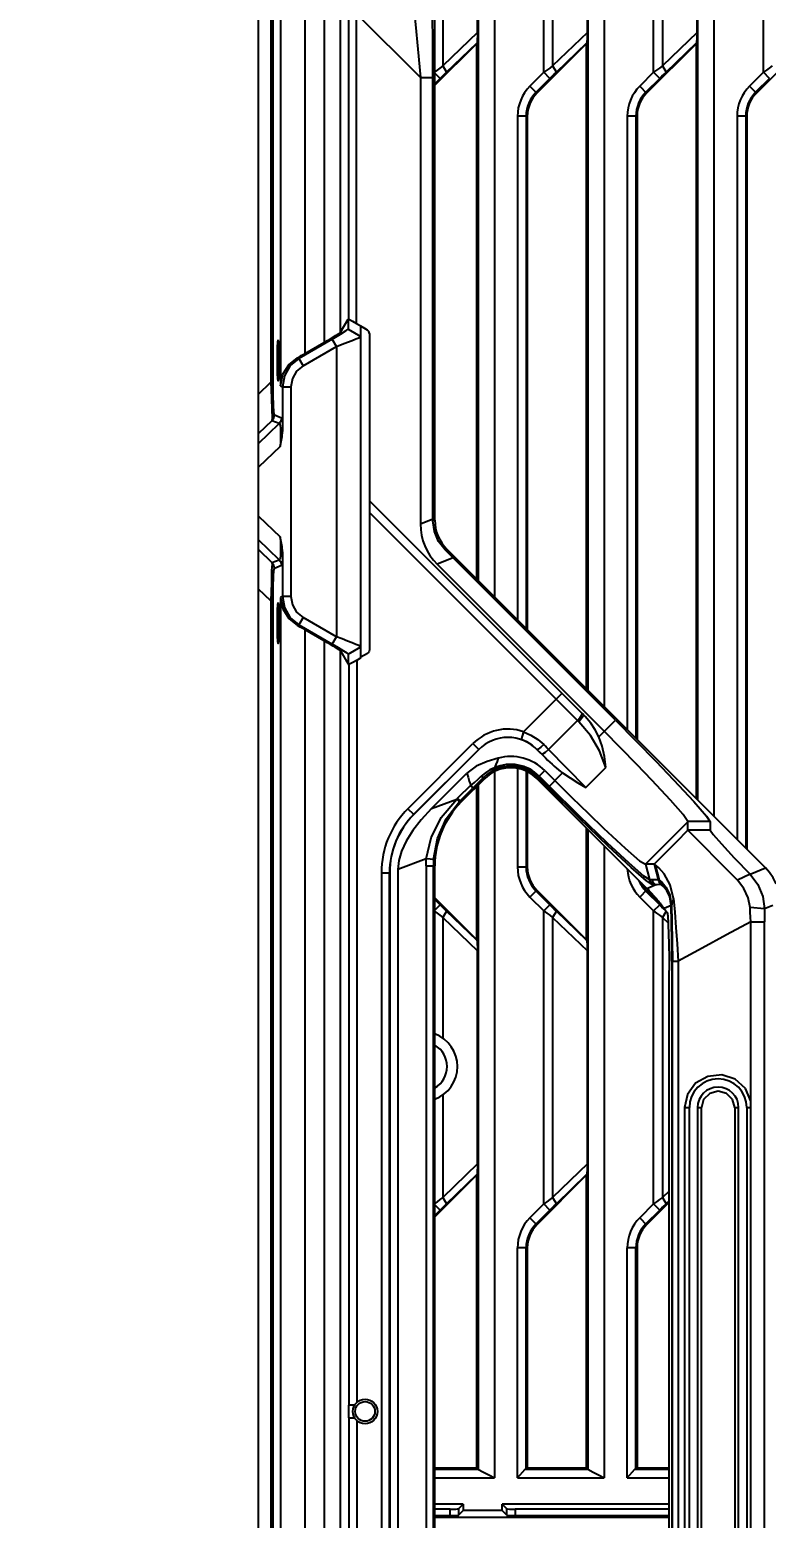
# Model space of a CAD drawing. Header units: millimetres. Extents: x -3132 to 28633, y 682 to 5849.
# Drawn here: x -1019 to -929.3, y 2237.1 to 2418.3 of the extents above; entities that cross this region are included whole.
import ezdxf

# ---------------------------------------------------------------- set-up
doc = ezdxf.new("R2010")
doc.units = ezdxf.units.MM
doc.styles.get("Standard").update_dxf_attribs({"font": 'arial.ttf'})
doc.dimstyles.new('ISO-20', dxfattribs={"dimtxt": 20, "dimasz": 4, "dimexe": 1, "dimexo": 0.2, "dimgap": 0, "dimtad": 1, "dimtoh": 1, "dimdec": 1, "dimzin": 9, "dimdsep": 46, "dimtxsty": 'Standard', "dimblk": '_FILLED', "dimcen": 0.2, "dimclrd": 256, "dimclre": 256, "dimclrt": 256, "dimadec": 1, "dimazin": 2, "dimtfac": 1, "dimtdec": 1, "dimtofl": 0, "dimtmove": 0, "dimatfit": 3, "dimldrblk": '_FILLED', "dimfxl": 1, "dimtolj": 1, "dimtzin": 0, "dimarcsym": 0})

# ---------------------------------------------------------------- blocks, each defined once
blk = doc.blocks.new('_FILLED')
at = {"color": 0, "linetype": 'ByBlock'}
blk.add_solid([(0, 0), (-1, 0.15), (-1, -0.15)], dxfattribs=at)
blk = doc.blocks.new('*D33')
at = {"lineweight": -2, "transparency": 16777216}
for p, q in [((-1241.2, 2487.16), (-1241.2, 2626.34)), ((-1142.6, 2246.79), (-1142.6, 2626.34)), ((-1237.2, 2625.34), (-1146.6, 2625.34)), ((-1142.6, 2625.34), (-987.85, 2625.34))]:
    blk.add_line(p, q, dxfattribs=at)
at = {"layer": 'Defpoints', "color": 0, "transparency": 16777216}
for p in [(-1142.6, 2625.34), (-1241.2, 2486.96), (-1142.6, 2246.59)]:
    blk.add_point(p, dxfattribs=at)
at = {"lineweight": -2, "transparency": 16777216, "xscale": 4, "yscale": 4, "zscale": 4, "rotation": 180}
blk.add_blockref('_FILLED', (-1241.2, 2625.34), dxfattribs=at)
at = {"lineweight": -2, "transparency": 16777216, "xscale": 4, "yscale": 4, "zscale": 4}
blk.add_blockref('_FILLED', (-1142.6, 2625.34), dxfattribs=at)
at = {"transparency": 16777216, "insert": (-1061.23, 2638.28), "char_height": 20, "attachment_point": 5}
blk.add_mtext('\\A1;98.6 [3 7/8"]', dxfattribs=at)

msp = doc.modelspace()

# ---------------------------------------------------------------- linework, layer by layer
at = {"linetype": 'Continuous'}
for p, q in [((-991.17, 1987.058), (-991.17, 2487.058)), ((-935.681, 2465.17), (-935.681, 2322.539)), ((-937.674, 2463.995), (-937.674, 2324.532)), ((-989.649, 2459.33), (-989.649, 2375.37)), ((-989.357, 2375.37), (-989.357, 2459.292)), ((-949.051, 2452.677), (-949.051, 2335.909)), ((-951.044, 2450.684), (-951.044, 2337.902)), ((-988.476, 2449.282), (-988.476, 2374.962)), ((-985.478, 2378.884), (-985.478, 2449.282)), ((-943.027, 2413.117), (-943.027, 2448.786)), ((-929.657, 2413.117), (-929.657, 2448.786)), ((-983.149, 2446.954), (-983.149, 2380.228)), ((-941.958, 2448.013), (-941.958, 2413.89)), ((-956.397, 2413.117), (-956.397, 2445.331)), ((-955.328, 2446.4), (-955.328, 2413.89)), ((-981.151, 2381.46), (-981.151, 2444.856)), ((-951.087, 2417.986), (-951.087, 2443.917)), ((-937.717, 2417.986), (-937.717, 2443.917)), ((-962.421, 2441.428), (-962.421, 2349.279)), ((-964.457, 2417.986), (-964.457, 2437.271)), ((-964.414, 2437.314), (-964.414, 2351.272)), ((-968.698, 2432.793), (-968.698, 2413.89)), ((-969.67, 2358.598), (-969.67, 2429.574)), ((-980.204, 2420.259), (-980.204, 2383.077)), ((-979.205, 2382.538), (-979.205, 2420.259)), ((-971.419, 2412.474), (-979.205, 2420.259)), ((-964.457, 2417.986), (-968.698, 2413.89)), ((-964.457, 2417.986), (-964.525, 2416.728)), ((-951.087, 2417.986), (-955.328, 2413.89)), ((-951.087, 2417.986), (-951.155, 2416.728)), ((-937.717, 2417.986), (-941.958, 2413.89)), ((-937.717, 2417.986), (-937.785, 2416.728)), ((-969.67, 2411.534), (-964.56, 2416.644)), ((-968.236, 2413.145), (-964.525, 2416.728)), ((-964.56, 2351.418), (-964.56, 2416.644)), ((-957.245, 2410.589), (-951.19, 2416.644)), ((-954.866, 2413.145), (-951.155, 2416.728)), ((-951.155, 2416.728), (-951.19, 2416.644)), ((-951.19, 2338.048), (-951.19, 2416.644)), ((-943.875, 2410.589), (-937.82, 2416.644)), ((-941.496, 2413.145), (-937.785, 2416.728)), ((-937.785, 2416.728), (-937.82, 2416.644)), ((-937.82, 2324.678), (-937.82, 2416.644)), ((-930.505, 2410.589), (-924.45, 2416.644)), ((-971.419, 2412.474), (-971.419, 2358.121)), ((-971.419, 2412.474), (-969.899, 2412.474)), ((-969.899, 2358.751), (-969.899, 2412.474)), ((-969.022, 2412.372), (-969.67, 2413.021)), ((-969.022, 2412.372), (-969.67, 2411.724)), ((-968.698, 2413.89), (-968.236, 2413.145)), ((-956.397, 2413.117), (-958.085, 2411.429)), ((-955.652, 2412.372), (-957.34, 2410.684)), ((-955.652, 2412.372), (-956.397, 2413.117)), ((-955.328, 2413.89), (-954.866, 2413.145)), ((-943.027, 2413.117), (-944.715, 2411.429)), ((-942.282, 2412.372), (-943.97, 2410.684)), ((-942.282, 2412.372), (-943.027, 2413.117)), ((-941.958, 2413.89), (-941.496, 2413.145)), ((-929.657, 2413.117), (-931.345, 2411.429)), ((-928.912, 2412.372), (-930.6, 2410.684)), ((-928.912, 2412.372), (-929.657, 2413.117)), ((-958.085, 2411.429), (-957.245, 2410.589)), ((-944.715, 2411.429), (-943.875, 2410.589)), ((-931.345, 2411.429), (-930.505, 2410.589)), ((-959.604, 2407.761), (-959.604, 2346.462)), ((-958.416, 2407.761), (-959.604, 2407.761)), ((-958.551, 2407.761), (-958.551, 2345.409)), ((-958.416, 2407.761), (-958.416, 2345.274)), ((-946.234, 2407.761), (-946.234, 2333.092)), ((-945.046, 2407.761), (-946.234, 2407.761)), ((-945.181, 2407.761), (-945.181, 2332.039)), ((-945.046, 2407.761), (-945.046, 2331.904)), ((-932.864, 2407.761), (-932.864, 2319.722)), ((-931.676, 2407.761), (-932.864, 2407.761)), ((-931.811, 2407.761), (-931.811, 2318.669)), ((-931.676, 2407.761), (-931.676, 2318.534)), ((-981.151, 2381.46), (-980.223, 2383.066)), ((-980.203, 2383.078), (-980.223, 2383.066)), ((-980.223, 2383.066), (-980.223, 2381.836)), ((-980.223, 2381.836), (-978.67, 2380.939)), ((-979.205, 2382.538), (-978.111, 2381.906)), ((-978.67, 2341.927), (-978.67, 2382.189)), ((-977.889, 2381.737), (-978.67, 2382.189)), ((-982.188, 2380.622), (-986.237, 2378.285)), ((-985.719, 2377.388), (-981.67, 2379.726)), ((-985.478, 2378.884), (-983.149, 2380.228)), ((-981.67, 2379.726), (-982.188, 2380.622)), ((-981.67, 2379.726), (-981.67, 2344.39)), ((-977.64, 2381.307), (-977.64, 2342.809)), ((-986.237, 2378.285), (-986.381, 2378.368)), ((-986.237, 2378.285), (-985.719, 2377.388)), ((-991.17, 2373.924), (-989.649, 2375.37)), ((-989.357, 2375.37), (-989.649, 2375.37)), ((-988.476, 2374.962), (-988.236, 2374.823)), ((-988.236, 2374.823), (-988.236, 2369.374)), ((-988.236, 2374.823), (-987.201, 2374.823)), ((-987.201, 2374.823), (-987.201, 2349.293)), ((-989.508, 2370.701), (-991.17, 2369.121)), ((-988.636, 2370.34), (-989.508, 2370.701)), ((-989.216, 2371.408), (-988.343, 2371.046)), ((-991.17, 2367.926), (-988.636, 2370.34)), ((-988.526, 2367.571), (-991.17, 2365.053)), ((-977.623, 2360.945), (-951.583, 2334.903)), ((-991.17, 2359.063), (-988.526, 2356.544)), ((-977.623, 2359.531), (-952.136, 2334.044)), ((-971.419, 2358.121), (-969.899, 2358.751)), ((-969.67, 2358.598), (-969.899, 2358.504)), ((-988.636, 2353.776), (-991.17, 2356.19)), ((-991.17, 2354.995), (-989.508, 2353.415)), ((-988.236, 2354.741), (-988.236, 2349.293)), ((-968.425, 2354.974), (-968.207, 2355.065)), ((-968.207, 2355.065), (-929.409, 2316.267)), ((-989.508, 2353.415), (-988.636, 2353.776)), ((-988.343, 2353.07), (-989.216, 2352.708)), ((-967.454, 2354.009), (-969.385, 2353.209)), ((-969.385, 2353.209), (-949.051, 2332.875)), ((-947.686, 2334.241), (-967.454, 2354.009)), ((-989.649, 2348.746), (-991.17, 2350.192)), ((-988.236, 2349.293), (-988.476, 2349.154)), ((-988.476, 2349.154), (-988.476, 2124.962)), ((-987.201, 2349.293), (-988.236, 2349.293)), ((-989.649, 2348.746), (-989.649, 2125.37)), ((-989.649, 2348.746), (-989.357, 2348.746)), ((-989.357, 2125.37), (-989.357, 2348.746)), ((-986.381, 2345.748), (-986.237, 2345.831)), ((-985.719, 2346.728), (-986.237, 2345.831)), ((-986.237, 2345.831), (-982.188, 2343.494)), ((-981.67, 2344.39), (-985.719, 2346.728)), ((-985.478, 2128.884), (-985.478, 2345.232)), ((-983.149, 2343.888), (-985.478, 2345.232)), ((-983.149, 2343.888), (-983.149, 2130.228)), ((-982.188, 2343.494), (-981.67, 2344.39)), ((-981.151, 2131.46), (-981.151, 2342.656)), ((-981.151, 2342.656), (-980.223, 2341.05)), ((-980.223, 2342.28), (-978.67, 2343.177)), ((-980.223, 2342.28), (-980.223, 2341.05)), ((-978.67, 2341.826), (-979.152, 2341.547)), ((-978.67, 2341.927), (-977.889, 2342.378)), ((-977.64, 2342.809), (-977.67, 2342.639)), ((-980.223, 2341.05), (-980.151, 2341.008)), ((-980.152, 2341.008), (-980.152, 2250.831)), ((-979.152, 2251.183), (-979.152, 2341.547)), ((-958.856, 2332.83), (-954.182, 2337.504)), ((-951.793, 2334.428), (-952.134, 2334.043)), ((-951.759, 2334.892), (-951.741, 2335.064)), ((-951.741, 2335.064), (-951.582, 2334.904)), ((-958.856, 2332.83), (-959.174, 2331.883)), ((-955.826, 2330.67), (-952.294, 2334.202)), ((-949.713, 2332.214), (-947.686, 2334.241)), ((-972.961, 2323.449), (-965.029, 2331.381)), ((-965.029, 2331.381), (-964.31, 2330.661)), ((-972.255, 2322.743), (-964.323, 2330.675)), ((-964.31, 2330.661), (-972.242, 2322.729)), ((-957.239, 2330.661), (-957.231, 2330.669)), ((-956.206, 2329.629), (-957.239, 2330.661)), ((-956.687, 2330.118), (-957.231, 2330.669)), ((-956.687, 2330.118), (-956.206, 2329.629)), ((-951.261, 2326.033), (-955.826, 2330.67)), ((-970.088, 2323.469), (-965.776, 2327.78)), ((-963.737, 2327.261), (-963.602, 2327.126)), ((-962.421, 2327.912), (-962.421, 2241.972)), ((-962.331, 2328.236), (-962.415, 2328.425)), ((-959.604, 2328.283), (-959.604, 2316.355)), ((-958.551, 2328), (-958.551, 2316.355)), ((-958.416, 2327.91), (-958.416, 2316.355)), ((-957.239, 2327.126), (-956.271, 2328.093)), ((-957.099, 2327.266), (-955.879, 2326.046)), ((-955.733, 2326.193), (-956.952, 2327.412)), ((-956.271, 2328.093), (-955.052, 2326.875)), ((-955.88, 2326.047), (-954.104, 2327.822)), ((-951.261, 2326.033), (-948.837, 2328.457)), ((-965.3, 2326.327), (-966.898, 2324.729)), ((-966.588, 2324.419), (-965.091, 2325.915)), ((-963.602, 2327.126), (-966.449, 2324.28)), ((-964.56, 2307.472), (-964.56, 2326.168)), ((-964.414, 2326.314), (-964.414, 2243.037)), ((-943.856, 2313.752), (-957.239, 2327.126)), ((-970.087, 2323.47), (-967.013, 2324.612)), ((-966.449, 2324.28), (-966.898, 2324.729)), ((-966.689, 2324.315), (-966.656, 2324.35)), ((-966.656, 2324.35), (-966.588, 2324.419)), ((-972.242, 2322.729), (-972.961, 2323.449)), ((-944.028, 2316.686), (-938.861, 2321.852)), ((-938.861, 2320.826), (-938.861, 2321.852)), ((-937.16, 2321.903), (-937.616, 2321.903)), ((-936.13, 2321.851), (-936.13, 2320.826)), ((-951.19, 2307.472), (-951.19, 2321.082)), ((-951.044, 2320.936), (-951.044, 2243.037)), ((-936.13, 2320.826), (-938.861, 2320.826)), ((-949.051, 2318.944), (-949.051, 2241.972)), ((-970.711, 2317.354), (-974.17, 2316.069)), ((-970.74, 2316.502), (-970.74, 2167.993)), ((-970.74, 2316.502), (-969.67, 2316.502)), ((-969.851, 2167.993), (-969.851, 2316.502)), ((-969.67, 2167.993), (-969.67, 2316.502)), ((-959.604, 2316.355), (-958.416, 2316.355)), ((-944.028, 2316.686), (-943.534, 2314.842)), ((-942.961, 2316.686), (-944.028, 2316.686)), ((-942.961, 2316.686), (-942.463, 2314.822)), ((-942.841, 2316.632), (-942.357, 2314.763)), ((-976.189, 2315.658), (-976.189, 2168.837)), ((-976.189, 2315.658), (-975.17, 2315.658)), ((-975.189, 2168.837), (-975.189, 2315.658)), ((-975.17, 2315.658), (-975.17, 2168.837)), ((-974.17, 2316.069), (-974.17, 2168.425)), ((-943.147, 2314.169), (-943.897, 2314.654)), ((-943.445, 2314.596), (-943.534, 2314.842)), ((-943.534, 2314.842), (-943.231, 2314.842)), ((-931.271, 2315.494), (-932.803, 2314.741)), ((-931.271, 2315.494), (-929.408, 2316.266)), ((-957.245, 2313.526), (-958.085, 2312.686)), ((-958.085, 2312.686), (-956.397, 2310.999)), ((-957.34, 2313.431), (-955.652, 2311.744)), ((-951.19, 2307.472), (-957.245, 2313.526)), ((-943.875, 2313.526), (-944.715, 2312.686)), ((-944.715, 2312.686), (-943.027, 2310.999)), ((-943.97, 2313.431), (-942.282, 2311.744)), ((-942, 2311.651), (-943.875, 2313.526)), ((-943.86, 2313.748), (-942.844, 2314.169)), ((-943.851, 2313.757), (-943.808, 2313.713)), ((-943.808, 2313.713), (-943.621, 2313.517)), ((-943.621, 2313.517), (-943.499, 2313.389)), ((-943.499, 2313.389), (-943.409, 2313.293)), ((-943.409, 2313.293), (-943.315, 2313.192)), ((-943.315, 2313.192), (-943.218, 2313.088)), ((-942.844, 2314.169), (-943.147, 2314.169)), ((-943.068, 2312.924), (-942.905, 2312.744)), ((-943.012, 2314.37), (-942.844, 2314.169)), ((-964.56, 2307.472), (-969.67, 2312.582)), ((-969.67, 2312.392), (-969.022, 2311.744)), ((-969.67, 2311.095), (-969.022, 2311.744)), ((-968.236, 2310.971), (-968.698, 2310.225)), ((-964.525, 2307.388), (-968.236, 2310.971)), ((-956.397, 2310.999), (-955.652, 2311.744)), ((-956.397, 2275.33), (-956.397, 2310.999)), ((-954.866, 2310.971), (-955.328, 2310.225)), ((-951.155, 2307.388), (-954.866, 2310.971)), ((-943.027, 2310.999), (-942.282, 2311.744)), ((-943.027, 2275.33), (-943.027, 2310.999)), ((-942.725, 2312.541), (-942.622, 2312.419)), ((-942.013, 2311.476), (-942.282, 2311.744)), ((-941.538, 2310.903), (-941.958, 2310.225)), ((-940.873, 2311.674), (-941.742, 2311.313)), ((-941.742, 2311.313), (-941.378, 2310.821)), ((-940.591, 2312.538), (-940.855, 2311.721)), ((-929.536, 2311.245), (-931.28, 2311.435)), ((-928.508, 2311.671), (-929.536, 2311.245)), ((-968.698, 2310.225), (-968.698, 2295.515)), ((-968.698, 2310.225), (-964.457, 2306.13)), ((-955.328, 2310.225), (-955.328, 2276.103)), ((-955.328, 2310.225), (-951.087, 2306.13)), ((-942.308, 2310.476), (-941.958, 2310.225)), ((-941.958, 2310.225), (-941.958, 2276.103)), ((-941.958, 2310.225), (-941.263, 2309.554)), ((-941.374, 2310.822), (-941.364, 2310.811)), ((-941.357, 2310.787), (-941.373, 2310.812)), ((-941.362, 2310.794), (-941.338, 2310.687)), ((-941.312, 2310.423), (-941.297, 2310.198)), ((-931.174, 2287.853), (-931.174, 2309.68)), ((-931.174, 2309.68), (-929.539, 2309.68)), ((-929.539, 2179.579), (-929.539, 2309.68)), ((-964.525, 2307.388), (-964.56, 2307.472)), ((-964.525, 2307.388), (-964.457, 2306.13)), ((-951.155, 2307.388), (-951.19, 2307.472)), ((-951.155, 2307.388), (-951.087, 2306.13)), ((-941.216, 2308.471), (-941.21, 2308.312)), ((-964.457, 2280.199), (-964.457, 2306.13)), ((-951.087, 2280.199), (-951.087, 2306.13)), ((-941.134, 2198.337), (-941.134, 2303.772)), ((-940.819, 2304.908), (-940.819, 2174.134)), ((-940.71, 2174.119), (-940.71, 2304.908)), ((-940.71, 2304.908), (-940.026, 2304.908)), ((-940.026, 2304.908), (-940.026, 2174.119)), ((-931.174, 2287.853), (-931.847, 2289.376)), ((-968.698, 2288.601), (-968.698, 2276.103)), ((-938.905, 2288.666), (-939.249, 2287.058)), ((-933.404, 2288.056), (-934.153, 2288.791)), ((-933.131, 2287.058), (-933.404, 2288.056)), ((-931.171, 2287.594), (-931.174, 2287.853)), ((-939.249, 2287.058), (-939.249, 2197.058)), ((-939.249, 2287.058), (-938.67, 2287.058)), ((-938.67, 2197.058), (-938.67, 2287.058)), ((-937.67, 2287.058), (-937.67, 2197.058)), ((-937.67, 2287.058), (-937.21, 2287.058)), ((-937.21, 2197.058), (-937.21, 2287.058)), ((-933.131, 2287.058), (-933.131, 2197.058)), ((-933.131, 2287.058), (-932.67, 2287.058)), ((-932.67, 2197.058), (-932.67, 2287.058)), ((-931.67, 2287.058), (-931.67, 2197.058)), ((-931.67, 2287.058), (-931.168, 2287.058)), ((-931.168, 2197.058), (-931.168, 2287.058)), ((-964.457, 2280.199), (-968.698, 2276.103)), ((-964.457, 2280.199), (-964.525, 2278.941)), ((-951.087, 2280.199), (-955.328, 2276.103)), ((-951.087, 2280.199), (-951.155, 2278.941)), ((-969.67, 2273.747), (-964.56, 2278.857)), ((-968.236, 2275.358), (-964.525, 2278.941)), ((-964.525, 2278.941), (-964.56, 2278.857)), ((-964.56, 2243.19), (-964.56, 2278.857)), ((-957.245, 2272.802), (-951.19, 2278.857)), ((-954.866, 2275.358), (-951.155, 2278.941)), ((-951.155, 2278.941), (-951.19, 2278.857)), ((-951.19, 2243.19), (-951.19, 2278.857)), ((-941.134, 2276.899), (-941.958, 2276.103)), ((-969.022, 2274.585), (-969.67, 2275.234)), ((-969.67, 2273.937), (-969.022, 2274.585)), ((-968.698, 2276.103), (-968.236, 2275.358)), ((-956.397, 2275.33), (-958.085, 2273.642)), ((-957.34, 2272.897), (-955.652, 2274.585)), ((-955.652, 2274.585), (-956.397, 2275.33)), ((-955.328, 2276.103), (-954.866, 2275.358)), ((-943.027, 2275.33), (-944.715, 2273.642)), ((-943.97, 2272.897), (-942.282, 2274.585)), ((-943.875, 2272.802), (-941.134, 2275.543)), ((-942.282, 2274.585), (-943.027, 2275.33)), ((-941.958, 2276.103), (-941.496, 2275.358)), ((-941.496, 2275.358), (-941.134, 2275.707)), ((-958.085, 2273.642), (-957.245, 2272.802)), ((-944.715, 2273.642), (-943.875, 2272.802)), ((-959.604, 2241.972), (-959.604, 2269.974)), ((-958.416, 2269.974), (-959.604, 2269.974)), ((-958.551, 2243.056), (-958.551, 2269.974)), ((-958.416, 2269.974), (-958.416, 2243.19)), ((-946.234, 2241.972), (-946.234, 2269.974)), ((-945.046, 2269.974), (-946.234, 2269.974)), ((-945.181, 2243.056), (-945.181, 2269.974)), ((-945.046, 2269.974), (-945.046, 2243.19)), ((-980.151, 2250.316), (-980.152, 2250.831)), ((-979.45, 2250.831), (-980.152, 2250.831)), ((-980.152, 2249.284), (-980.152, 2224.831)), ((-980.152, 2249.284), (-979.42, 2249.284)), ((-979.152, 2225.183), (-979.152, 2248.933)), ((-969.67, 2243.19), (-964.56, 2243.19)), ((-969.67, 2241.972), (-962.421, 2241.972)), ((-959.604, 2241.972), (-958.68, 2243.046)), ((-959.604, 2241.972), (-949.051, 2241.972)), ((-958.68, 2243.046), (-958.551, 2243.056)), ((-958.416, 2243.19), (-958.551, 2243.056)), ((-958.416, 2243.19), (-951.19, 2243.19)), ((-946.234, 2241.972), (-945.31, 2243.046)), ((-946.234, 2241.972), (-941.134, 2241.972)), ((-945.31, 2243.046), (-945.181, 2243.056)), ((-945.046, 2243.19), (-945.181, 2243.056)), ((-945.046, 2243.19), (-941.134, 2243.19)), ((-966.232, 2238.776), (-969.67, 2238.776)), ((-966.801, 2238.208), (-966.232, 2238.776)), ((-966.232, 2238.776), (-966.232, 2237.996)), ((-961.469, 2237.996), (-961.469, 2238.776)), ((-960.9, 2238.208), (-961.469, 2238.776)), ((-941.134, 2238.776), (-961.469, 2238.776)), ((-967.799, 2238.158), (-969.67, 2238.158)), ((-969.67, 2237.378), (-967.799, 2237.378)), ((-941.134, 2237.158), (-969.67, 2237.158)), ((-967.799, 2237.378), (-967.799, 2238.158)), ((-966.801, 2238.208), (-966.801, 2237.428)), ((-966.801, 2237.428), (-966.232, 2237.996)), ((-961.469, 2237.996), (-966.232, 2237.996)), ((-960.9, 2237.428), (-961.469, 2237.996)), ((-960.9, 2237.428), (-960.9, 2238.208)), ((-959.901, 2238.158), (-959.901, 2237.378)), ((-941.134, 2238.158), (-959.901, 2238.158)), ((-959.901, 2237.378), (-941.134, 2237.378))]:
    msp.add_line(p, q, dxfattribs=at)
for points in [[(-972.597, 2423.968), (-972.326, 2421.744), (-972.019, 2418.922), (-971.732, 2415.919), (-971.419, 2412.474)], [(-969.899, 2412.474), (-969.915, 2416.657), (-969.958, 2420.174), (-970.019, 2422.983), (-970.095, 2424.949)], [(-968.698, 2413.89), (-969.048, 2413.64), (-969.405, 2413.382), (-969.67, 2413.188)], [(-969.022, 2412.372), (-968.753, 2412.64), (-968.49, 2412.898), (-968.236, 2413.145)], [(-955.328, 2413.89), (-955.678, 2413.64), (-956.035, 2413.382), (-956.397, 2413.117)], [(-955.652, 2412.372), (-955.383, 2412.64), (-955.12, 2412.898), (-954.866, 2413.145)], [(-941.958, 2413.89), (-942.308, 2413.64), (-942.665, 2413.382), (-943.027, 2413.117)], [(-942.282, 2412.372), (-942.013, 2412.64), (-941.75, 2412.898), (-941.496, 2413.145)], [(-928.588, 2413.89), (-928.938, 2413.64), (-929.295, 2413.382), (-929.657, 2413.117)], [(-982.188, 2380.622), (-981.167, 2381.223), (-980.459, 2381.662), (-980.223, 2381.836)], [(-980.203, 2383.078), (-980.054, 2383.01), (-979.702, 2382.821), (-979.205, 2382.538)], [(-981.67, 2379.726), (-980.979, 2379.997), (-980.328, 2380.242), (-979.754, 2380.463), (-979.284, 2380.654), (-978.942, 2380.806), (-978.737, 2380.905), (-978.67, 2380.939)], [(-988.476, 2374.962), (-988.179, 2376.345), (-987.445, 2377.512), (-986.381, 2378.368)], [(-986.237, 2378.285), (-987.288, 2377.407), (-988, 2376.173), (-988.236, 2374.823)], [(-985.719, 2377.388), (-986.506, 2376.729), (-987.023, 2375.833), (-987.201, 2374.823)], [(-989.649, 2375.37), (-989.559, 2373.446), (-989.507, 2372.02), (-989.49, 2371.106), (-989.508, 2370.701)], [(-989.216, 2371.408), (-989.278, 2371.739), (-989.322, 2372.593), (-989.348, 2373.823), (-989.357, 2375.37)], [(-989.508, 2370.701), (-989.35, 2370.907), (-989.25, 2371.147), (-989.216, 2371.408)], [(-988.343, 2371.046), (-988.377, 2370.789), (-988.476, 2370.548), (-988.636, 2370.34)], [(-988.636, 2370.339), (-988.568, 2370.361), (-988.536, 2370.276), (-988.508, 2370.085), (-988.476, 2369.81), (-988.463, 2369.452), (-988.468, 2368.993), (-988.468, 2368.486), (-988.479, 2367.992), (-988.526, 2367.571)], [(-988.526, 2367.571), (-988.373, 2368.18), (-988.271, 2368.784), (-988.236, 2369.374)], [(-968.425, 2354.974), (-969.229, 2356.009), (-969.73, 2357.212), (-969.899, 2358.504)], [(-988.526, 2356.544), (-988.471, 2355.831), (-988.468, 2355.192), (-988.464, 2354.652), (-988.48, 2354.248), (-988.517, 2353.972), (-988.548, 2353.789), (-988.634, 2353.775)], [(-988.236, 2354.741), (-988.271, 2355.331), (-988.373, 2355.936), (-988.526, 2356.544)], [(-989.508, 2353.415), (-989.503, 2353.236), (-989.521, 2352.897), (-989.548, 2352.404), (-989.569, 2351.744), (-989.581, 2350.905), (-989.603, 2349.908), (-989.649, 2348.746)], [(-989.216, 2352.708), (-989.249, 2352.966), (-989.349, 2353.206), (-989.508, 2353.415)], [(-989.357, 2348.746), (-989.346, 2350.465), (-989.316, 2351.707), (-989.272, 2352.444), (-989.216, 2352.708)], [(-988.636, 2353.776), (-988.478, 2353.57), (-988.378, 2353.33), (-988.343, 2353.07)], [(-988.476, 2349.154), (-988.179, 2347.773), (-987.447, 2346.606), (-986.381, 2345.748)], [(-988.236, 2349.293), (-988.001, 2347.944), (-987.289, 2346.71), (-986.237, 2345.831)], [(-987.201, 2349.293), (-987.023, 2348.282), (-986.506, 2347.387), (-985.719, 2346.728)], [(-985.478, 2345.232), (-985.771, 2345.401), (-986.061, 2345.566), (-986.381, 2345.748)], [(-980.223, 2342.28), (-980.354, 2342.384), (-980.758, 2342.643), (-981.389, 2343.026), (-982.188, 2343.494)], [(-978.67, 2343.177), (-978.737, 2343.211), (-978.94, 2343.309), (-979.282, 2343.461), (-979.751, 2343.652), (-980.327, 2343.873), (-980.978, 2344.118), (-981.67, 2344.39)], [(-977.67, 2342.639), (-977.757, 2342.489), (-977.889, 2342.378)], [(-979.152, 2341.547), (-979.65, 2341.265), (-980.005, 2341.073), (-980.151, 2341.008)], [(-952.294, 2334.202), (-951.961, 2334.576), (-951.759, 2334.892)], [(-951.582, 2334.904), (-951.596, 2334.739), (-951.793, 2334.428)], [(-951.583, 2334.903), (-951.429, 2334.749), (-951.353, 2334.67)], [(-949.713, 2332.214), (-950.136, 2333.057), (-950.684, 2333.882), (-951.353, 2334.67)], [(-958.856, 2332.83), (-957.962, 2332.427), (-957.14, 2331.899), (-956.404, 2331.256)], [(-948.837, 2328.457), (-949.619, 2330.499), (-950.728, 2332.378), (-952.136, 2334.044)], [(-943.257, 2326.942), (-945.061, 2328.822), (-947.002, 2330.81), (-949.051, 2332.875)], [(-947.686, 2334.241), (-945.15, 2331.686), (-942.749, 2329.229), (-940.593, 2326.981)], [(-957.231, 2330.669), (-957.81, 2331.172), (-958.462, 2331.579), (-959.174, 2331.883)], [(-956.404, 2331.256), (-956.767, 2330.928), (-957.073, 2330.711), (-957.231, 2330.669)], [(-955.826, 2330.67), (-956.017, 2330.865), (-956.212, 2331.059), (-956.404, 2331.256)], [(-948.837, 2328.456), (-949.016, 2329.828), (-949.308, 2331.072), (-949.713, 2332.214)], [(-961.956, 2329.608), (-963.313, 2329.207), (-964.622, 2328.643), (-965.776, 2327.78)], [(-961.956, 2329.608), (-962.098, 2329.213), (-962.252, 2328.82), (-962.415, 2328.425)], [(-956.687, 2330.118), (-956.527, 2330.136), (-956.214, 2330.331), (-955.826, 2330.67)], [(-965.777, 2327.78), (-965.631, 2327.295), (-965.473, 2326.811), (-965.3, 2326.327)], [(-965.283, 2326.285), (-964.834, 2326.66), (-964.409, 2327.033), (-964.016, 2327.401)], [(-963.737, 2327.261), (-964.173, 2326.824), (-964.624, 2326.376), (-965.091, 2325.915)], [(-962.415, 2328.425), (-962.968, 2328.168), (-963.508, 2327.828), (-964.015, 2327.401)], [(-963.737, 2327.261), (-963.79, 2327.265), (-963.884, 2327.312), (-964.015, 2327.401)], [(-962.331, 2328.236), (-962.821, 2327.981), (-963.291, 2327.658), (-963.737, 2327.261)], [(-954.104, 2327.822), (-953.2, 2327.216), (-952.247, 2326.622), (-951.261, 2326.033)], [(-965.091, 2325.915), (-965.097, 2325.986), (-965.161, 2326.114), (-965.304, 2326.323)], [(-943.897, 2314.654), (-945.769, 2316.288), (-948.576, 2318.907), (-952.054, 2322.263), (-955.879, 2326.046)], [(-955.734, 2326.193), (-952.075, 2322.577), (-948.733, 2319.355), (-946.035, 2316.844)], [(-955.052, 2326.875), (-952.973, 2324.812), (-950.973, 2322.859), (-949.123, 2321.085)], [(-938.858, 2321.901), (-939.441, 2322.733), (-940.968, 2324.482), (-943.257, 2326.942)], [(-940.593, 2326.981), (-938.113, 2324.317), (-936.576, 2322.551), (-936.13, 2321.851)], [(-970.711, 2317.354), (-970.113, 2319.92), (-968.882, 2322.385), (-967.013, 2324.612)], [(-969.825, 2317.254), (-969.345, 2319.834), (-968.289, 2322.221), (-966.689, 2324.315)], [(-966.898, 2324.729), (-966.936, 2324.69), (-966.975, 2324.651), (-967.013, 2324.612)], [(-966.689, 2324.315), (-966.735, 2324.353), (-966.845, 2324.454), (-967.013, 2324.612)], [(-970.088, 2323.469), (-971.343, 2322.114), (-972.367, 2320.797), (-973.163, 2319.52), (-973.728, 2318.298), (-974.063, 2317.136), (-974.17, 2316.069)], [(-938.858, 2321.9), (-938.849, 2321.884), (-938.85, 2321.868), (-938.861, 2321.852)], [(-937.616, 2321.903), (-938.351, 2321.901), (-938.858, 2321.9)], [(-936.13, 2321.851), (-936.156, 2321.872), (-936.199, 2321.886), (-936.261, 2321.895), (-936.417, 2321.902), (-936.65, 2321.904), (-937.16, 2321.903)], [(-949.123, 2321.085), (-946.49, 2318.641), (-944.728, 2317.121), (-944.026, 2316.688)], [(-942.961, 2316.686), (-941.559, 2318.095), (-940.188, 2319.479), (-938.861, 2320.826)], [(-932.802, 2314.741), (-935.122, 2317.076), (-937.043, 2319.017), (-938.336, 2320.322), (-938.861, 2320.826)], [(-936.13, 2320.826), (-935.776, 2320.313), (-934.765, 2319.162), (-933.201, 2317.491), (-931.271, 2315.494)], [(-970.74, 2316.502), (-970.737, 2316.786), (-970.727, 2317.07), (-970.711, 2317.354)], [(-969.825, 2317.254), (-969.943, 2317.278), (-970.25, 2317.313), (-970.711, 2317.354)], [(-969.825, 2317.254), (-969.839, 2317.003), (-969.848, 2316.752), (-969.851, 2316.502)], [(-946.035, 2316.844), (-944.243, 2315.289), (-943.534, 2314.842)], [(-942.841, 2316.632), (-942.893, 2316.662), (-942.933, 2316.68), (-942.961, 2316.686)], [(-940.591, 2312.538), (-940.99, 2314.188), (-941.727, 2315.508), (-942.38, 2316.259), (-942.841, 2316.632)], [(-943.147, 2314.169), (-943.314, 2314.369), (-943.445, 2314.596)], [(-943.231, 2314.842), (-943.142, 2314.596), (-943.012, 2314.37)], [(-943.231, 2314.842), (-942.968, 2314.84), (-942.712, 2314.833), (-942.463, 2314.822)], [(-942.463, 2314.822), (-942.387, 2314.604), (-942.278, 2314.401), (-942.138, 2314.216)], [(-942.463, 2314.822), (-942.438, 2314.815), (-942.402, 2314.795), (-942.357, 2314.763)], [(-942.054, 2314.178), (-942.184, 2314.357), (-942.285, 2314.554), (-942.357, 2314.764)], [(-942.357, 2314.763), (-941.994, 2314.459), (-941.514, 2313.844), (-941.069, 2312.931), (-940.855, 2311.72)], [(-931.28, 2311.434), (-931.503, 2312.612), (-932.021, 2313.744), (-932.802, 2314.741)], [(-931.271, 2315.494), (-930.315, 2314.225), (-929.73, 2312.776), (-929.536, 2311.245)], [(-928.108, 2314.32), (-928.455, 2315.024), (-928.891, 2315.677), (-929.409, 2316.267)], [(-943.218, 2313.088), (-943.118, 2312.98), (-943.068, 2312.924)], [(-942.905, 2312.744), (-942.777, 2312.601), (-942.725, 2312.541)], [(-942.138, 2314.216), (-942.368, 2314.204), (-942.603, 2314.188), (-942.844, 2314.169)], [(-942.054, 2314.178), (-942.089, 2314.2), (-942.118, 2314.212), (-942.138, 2314.216)], [(-940.873, 2311.673), (-941.054, 2312.713), (-941.408, 2313.466), (-941.781, 2313.948), (-942.054, 2314.178)], [(-969.67, 2310.928), (-969.405, 2310.734), (-969.048, 2310.476), (-968.698, 2310.225)], [(-968.236, 2310.971), (-968.49, 2311.218), (-968.753, 2311.476), (-969.022, 2311.744)], [(-956.397, 2310.999), (-956.035, 2310.734), (-955.678, 2310.476), (-955.328, 2310.225)], [(-954.866, 2310.971), (-955.12, 2311.218), (-955.383, 2311.476), (-955.652, 2311.744)], [(-943.027, 2310.999), (-942.665, 2310.734), (-942.308, 2310.476)], [(-942.622, 2312.419), (-942.505, 2312.281), (-942.442, 2312.205), (-942.375, 2312.125), (-942.309, 2312.045), (-942.247, 2311.967), (-942.185, 2311.889)], [(-942.185, 2311.889), (-942.051, 2311.717), (-941.977, 2311.622), (-941.899, 2311.522), (-941.82, 2311.417), (-941.742, 2311.313)], [(-941.496, 2310.971), (-941.75, 2311.218), (-942.013, 2311.476)], [(-940.819, 2304.908), (-940.824, 2307.318), (-940.842, 2309.58), (-940.873, 2311.674)], [(-940.855, 2311.726), (-940.863, 2311.693), (-940.869, 2311.66), (-940.872, 2311.626)], [(-940.855, 2311.721), (-940.802, 2309.684), (-940.753, 2307.393), (-940.71, 2304.908)], [(-940.591, 2312.538), (-940.448, 2310.844), (-940.305, 2308.979), (-940.163, 2306.985), (-940.026, 2304.908)], [(-931.174, 2309.68), (-931.21, 2310.263), (-931.246, 2310.848), (-931.28, 2311.434)], [(-929.536, 2311.245), (-929.538, 2310.724), (-929.539, 2310.203), (-929.539, 2309.68)], [(-941.374, 2310.822), (-941.375, 2310.822), (-941.377, 2310.822), (-941.378, 2310.821)], [(-941.364, 2310.811), (-941.353, 2310.779), (-941.343, 2310.726)], [(-941.343, 2310.726), (-941.327, 2310.6), (-941.312, 2310.423)], [(-941.297, 2310.198), (-941.268, 2309.659), (-941.241, 2309.087), (-941.216, 2308.471)], [(-931.174, 2309.68), (-934.13, 2308.077), (-937.096, 2306.478), (-940.029, 2304.904)], [(-941.21, 2308.312), (-941.169, 2306.884), (-941.143, 2305.338), (-941.134, 2303.772)], [(-940.71, 2304.902), (-940.766, 2304.906), (-940.803, 2304.909), (-940.819, 2304.913)], [(-931.847, 2289.376), (-933.107, 2290.508), (-934.733, 2291.035), (-936.436, 2290.86), (-937.912, 2290.019), (-938.905, 2288.666)], [(-936.193, 2288.788), (-936.94, 2288.052), (-937.21, 2287.058)], [(-934.153, 2288.791), (-935.172, 2289.058), (-936.193, 2288.788)], [(-931.168, 2287.058), (-931.171, 2287.329), (-931.171, 2287.594)], [(-968.698, 2276.103), (-969.048, 2275.853), (-969.405, 2275.595), (-969.67, 2275.401)], [(-969.022, 2274.585), (-968.753, 2274.853), (-968.49, 2275.111), (-968.236, 2275.358)], [(-955.328, 2276.103), (-955.678, 2275.853), (-956.035, 2275.595), (-956.397, 2275.33)], [(-955.652, 2274.585), (-955.383, 2274.853), (-955.12, 2275.111), (-954.866, 2275.358)], [(-941.958, 2276.103), (-942.308, 2275.853), (-942.665, 2275.595), (-943.027, 2275.33)], [(-942.282, 2274.585), (-942.013, 2274.853), (-941.75, 2275.111), (-941.496, 2275.358)], [(-980.152, 2249.284), (-980.151, 2249.8), (-980.151, 2250.316)], [(-969.67, 2243.043), (-966.963, 2243.037), (-964.419, 2243.034)], [(-964.56, 2243.19), (-964.513, 2243.142), (-964.467, 2243.093), (-964.419, 2243.044)], [(-964.419, 2243.034), (-963.76, 2242.681), (-963.096, 2242.328), (-962.421, 2241.972)], [(-958.68, 2243.046), (-956.137, 2243.043), (-953.593, 2243.037), (-951.049, 2243.034)], [(-951.19, 2243.19), (-951.143, 2243.142), (-951.097, 2243.093), (-951.049, 2243.044)], [(-951.049, 2243.034), (-950.39, 2242.681), (-949.726, 2242.328), (-949.051, 2241.972)], [(-945.31, 2243.046), (-942.767, 2243.043), (-941.134, 2243.039)]]:
    msp.add_lwpolyline(points, dxfattribs=at)
for radius in [1.5, 1.2]:
    msp.add_circle((-978.17, 2250.058), radius, dxfattribs=at)
for centre, radius, start, end in [((-954.416, 2407.761), 5.188, 135, 179.99999), ((-954.416, 2407.761), 4.134, 135, 180), ((-954.416, 2407.761), 4, 135, 179.99999), ((-941.046, 2407.761), 5.188, 135, 179.99999), ((-941.046, 2407.761), 4.134, 135, 180), ((-941.046, 2407.761), 4, 135, 179.99999), ((-927.676, 2407.761), 5.188, 135, 179.99999), ((-927.676, 2407.761), 4.134, 135, 180), ((-927.676, 2407.761), 4, 135, 179.99999), ((-960.774, 2327.126), 6.018, 71.41089, 135), ((-960.774, 2327.126), 5, 45, 135), ((-960.42, 2323.944), 5.868, 45, 105.16593), ((-960.42, 2323.944), 4.5, 45, 135), ((-960.42, 2323.944), 4.905, 45, 113.99127), ((-960.42, 2323.944), 4.698, 45, 113.99127), ((-958.67, 2316.502), 11, 135, 180), ((-965.17, 2315.658), 11.018, 135, 180), ((-965.17, 2315.658), 10.019, 135, 180), ((-965.17, 2315.658), 10, 135, 180), ((-954.416, 2316.355), 5.188, 180.00001, 225), ((-954.416, 2316.355), 4.134, 180, 225), ((-954.416, 2316.355), 4, 180.00001, 225), ((-941.046, 2316.355), 5.188, 182.94702, 225), ((-941.046, 2316.355), 4.134, 203.96249, 225), ((-941.046, 2316.355), 4, 208.63545, 225), ((-971.17, 2292.058), 3, 300.03257, 59.98252), ((-971.17, 2292.058), 4.25, 290.81102, 69.18898), ((-935.17, 2287.058), 3.5, 0, 180), ((-935.17, 2287.058), 2.5, 0, 180), ((-954.416, 2269.974), 5.188, 135.00003, 180), ((-954.416, 2269.974), 4.134, 135.00001, 179.99999), ((-954.416, 2269.974), 4, 135, 180), ((-941.046, 2269.974), 5.188, 135.00003, 180), ((-941.046, 2269.974), 4.134, 135.00001, 179.99999), ((-941.046, 2269.974), 4, 135, 180)]:
    msp.add_arc(centre, radius, start, end, dxfattribs=at)
for centre, major_axis, ratio, start_param, end_param in [((-978.138, 2381.306), (0.249, 0.431), 0.9993912, -1.0471977, -0.0005274), ((-983.149, 2380.309), (2, 1.156), 0.030233, -1.5882709, -0.0523812), ((-985.478, 2379.005), (3, 1.734), 0.030233, -1.8940626, -1.5882709), ((-957.024, 2361.206), (13.878, 5.748), 0.6657346, 2.8725234, 3.4106619), ((-970.401, 2355.665), (0.143, 10.881), 0.0442689, -1.306283, -1.2827086), ((-964.667, 2358.601), (4.623, 1.915), 0.9992864, 2.7491459, 3.5340394), ((-969.991, 2355.835), (7.795, -7.593), 0.0442689, 1.2827086, 1.4119081), ((-983.149, 2343.807), (2, -1.156), 0.030233, 0.0523812, 1.5882709), ((-955.609, 2330.447), (3.212, -3.263), 0.2184196, -1.5350257, -0.8774468), ((-967.799, 2238.21), (1, 0), 0.0524078, -1.5707963, -0.0523599), ((-967.799, 2237.43), (1, 0), 0.0524078, -1.5707963, -0.0523599), ((-959.901, 2238.21), (1, 0), 0.0524078, -3.0892328, -1.5707963), ((-959.901, 2237.43), (1, 0), 0.0524078, -3.0892328, -1.5707963)]:
    msp.add_ellipse(centre, major_axis=major_axis, ratio=ratio, start_param=start_param, end_param=end_param, dxfattribs=at)
for centre in [(-988.756, 2378.058), (-988.756, 2346.058)]:
    msp.add_ellipse(centre, major_axis=(0, 2.5), ratio=0.0349208, dxfattribs=at)

# ---------------------------------------------------------------- dimensions: what is measured, and where the dimension line sits
dim = msp.add_linear_dim(base=(-1142.602, 2625.336), p1=(-1241.198, 2486.958), p2=(-1142.602, 2246.594), dimstyle='ISO-20')
dim.commit()
dim.dimension.update_dxf_attribs({"geometry": '*D33', "text_midpoint": (-1061.225, 2625.336), "dimtype": 160})

doc.saveas('drawing.dxf')
